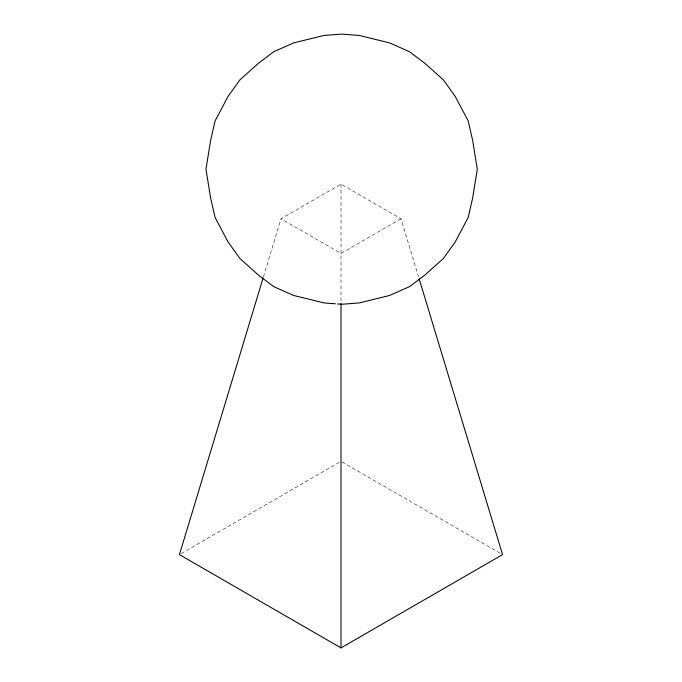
<?xml version="1.0" encoding="UTF-8"?>
<svg xmlns="http://www.w3.org/2000/svg" width="682" height="682" viewBox="0 0 682 682"><rect width="100%" height="100%" fill="white"/><g stroke="black" fill="none" stroke-linecap="round" stroke-linejoin="round"><path stroke-width="0.51" stroke-dasharray="3.41 2.56" d="M263.465 276.79L281.01 218.786L341 184.149L400.99 218.786L418.535 276.79M400.99 218.786L341 253.423L281.01 218.786M181.276 553.562L339.167 462.413M341.921 461.885L500.724 553.562M341 184.149L341 303.098"/><path stroke-width="1.02" d="M263.158 277.813L179.443 554.628L341 647.9L502.557 554.628L419.149 278.827M335.442 303.797L324.086 302.936L293.678 295.468L273.806 286.67L258.563 275.196L239.893 258.487L228.155 242.127L215.069 217.43L210.602 197.857L205.981 169.187L210.602 140.518L215.069 120.936L228.155 96.247L239.893 79.888L258.563 63.17L273.806 51.704L293.678 42.898L324.086 35.438L341.639 34.1L359.192 35.438L389.601 42.898L409.464 51.704L424.716 63.17L443.385 79.888L455.116 96.247L468.21 120.936L472.677 140.518L477.298 169.187L472.677 197.857L468.21 217.43L455.116 242.127L443.385 258.487L424.716 275.196L409.464 286.67L389.601 295.468L359.192 302.936L341.639 304.274L337.505 303.959M341 303.396L341 647.9"/></g></svg>
